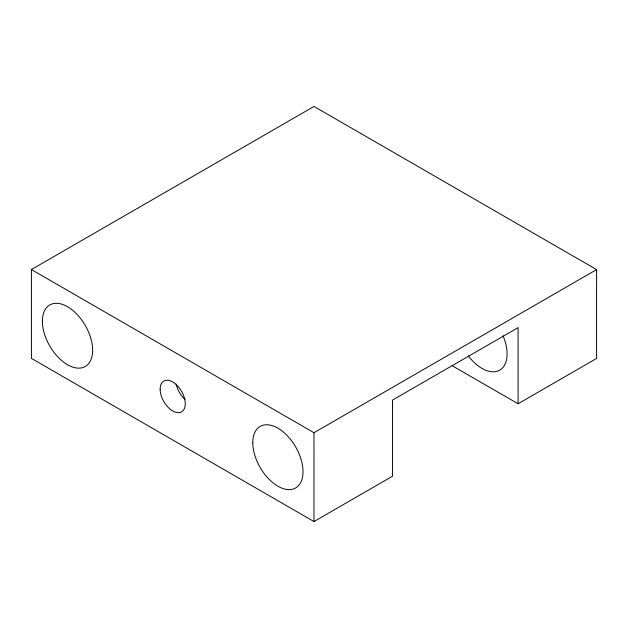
<?xml version="1.0" encoding="UTF-8"?>
<svg xmlns="http://www.w3.org/2000/svg" width="628" height="628" viewBox="0 0 628 628"><rect width="100%" height="100%" fill="white"/><g stroke="black" fill="none" stroke-linecap="round" stroke-linejoin="round"><path stroke-width="0.94" d="M518.084 403.765L596.584 358.447L596.6 269.608L314.016 106.454L31.4 269.553L31.4 358.376L313.969 521.546L392.469 476.244L392.492 400.099L518.1 327.628L518.084 403.765L452.231 365.747M313.969 521.546L313.984 432.716L596.6 269.608M31.4 269.553L313.984 432.716M503.044 335.768A35.521 20.512 60 0 1 499.731 370.167A35.521 20.512 60 0 1 468.3 355.833M185.087 399.534A17.765 10.252 60 0 1 176.209 384.148M252.77 442.677A35.521 20.512 60 0 0 290.442 489.557A35.521 20.512 60 0 0 290.45 439.31A35.521 20.512 60 0 0 252.77 442.677M160.14 389.203A17.765 10.252 60 0 0 178.98 412.635A17.765 10.252 60 0 0 178.98 387.515A17.765 10.252 60 0 0 160.14 389.203M42.39 321.222A35.521 20.512 60 0 0 80.062 368.094A35.521 20.512 60 0 0 80.07 317.854A35.521 20.512 60 0 0 42.39 321.222"/></g></svg>
